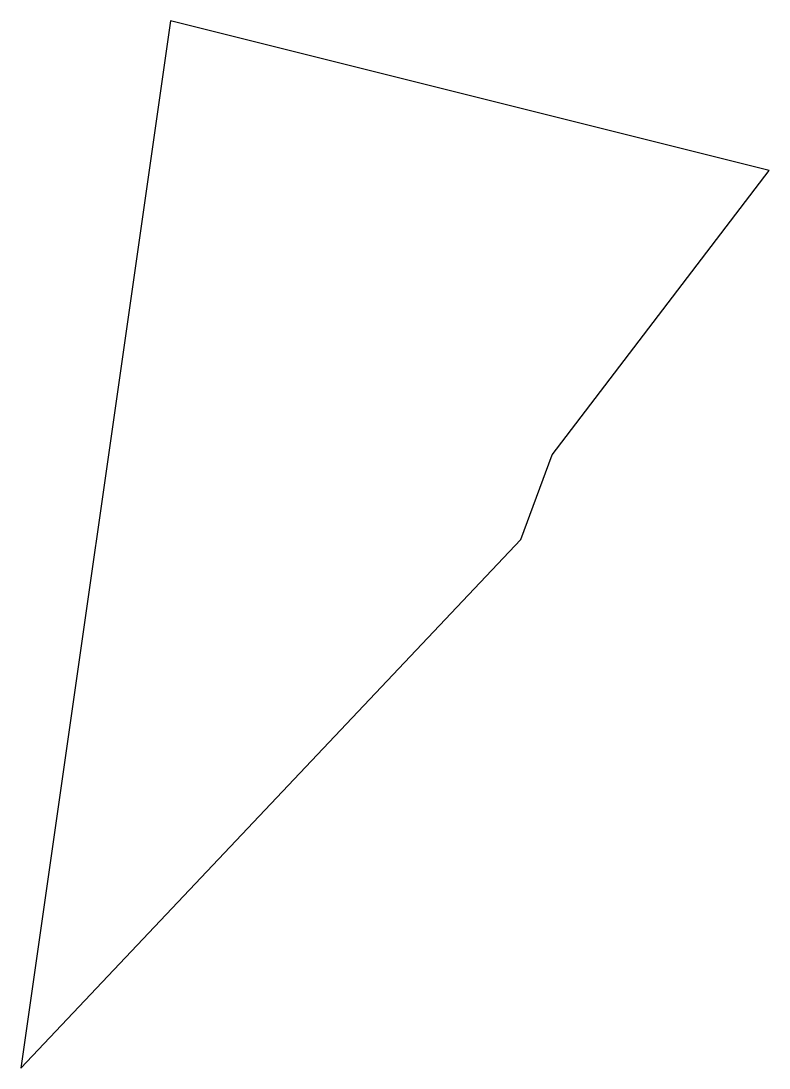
# Model space of a CAD drawing. Extents: x -777 to 333, y -888 to 666.
import ezdxf

# ---------------------------------------------------------------- set-up
doc = ezdxf.new("R2010")
doc.units = 0
doc.layers.get('0').update_dxf_attribs({"linetype": 'CONTINUOUS'})

msp = doc.modelspace()

# ---------------------------------------------------------------- linework, layer by layer
msp.add_lwpolyline([(-35.4, -103.4), (11, 22), (333, 444), (-555, 666), (-777, -888)], close=True)

doc.saveas('drawing.dxf')
